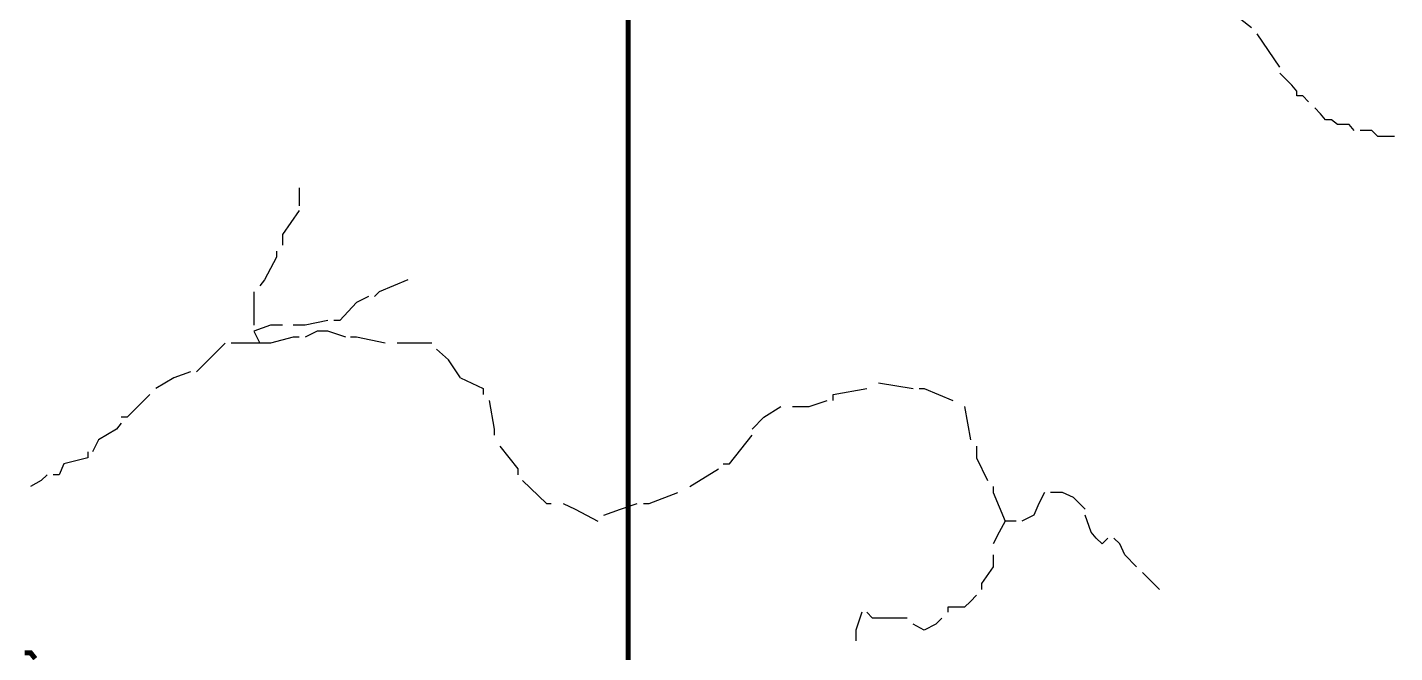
# Model space of a CAD drawing. Header units: millimetres. Extents: x -3588 to 75209, y -3737 to 38254.
# Drawn here: x 18981.9 to 19305, y 33969.7 to 34117.5 of the extents above; entities that cross this region are included whole.
import ezdxf

# ---------------------------------------------------------------- set-up
doc = ezdxf.new("R2010")
doc.units = ezdxf.units.MM
doc.layers.add('P', color=253, linetype='Continuous')

msp = doc.modelspace()

# ---------------------------------------------------------------- linework, layer by layer
at = {"layer": 'P', "const_width": 1.2}
msp.add_lwpolyline([(19125.312, 27423.91), (19123.411, 36422.535)], dxfattribs=at)
at = {"layer": 'P'}
for points in [[(19271.171, 34117.367), (19264.385, 34122.728)], [(19277.94, 34108.052), (19272.579, 34115.958)], [(19284.71, 34099.859), (19283.302, 34101.283), (19281.893, 34101.283), (19281.893, 34102.403), (19280.757, 34103.811), (19279.349, 34105.236), (19277.94, 34106.644)], [(19288.663, 34095.634), (19287.542, 34097.042), (19286.134, 34098.45)], [(19295.448, 34093.089), (19294.312, 34094.497), (19292.904, 34094.497), (19291.495, 34094.497), (19290.087, 34095.634), (19288.663, 34095.634)], [(19305.035, 34091.681), (19303.626, 34091.681), (19302.218, 34091.681), (19301.082, 34091.681), (19299.673, 34093.089), (19296.857, 34093.089)], [(19046.19, 34079.534), (19046.19, 34075.309)], [(19046.19, 34074.173), (19042.238, 34068.523), (19042.238, 34065.995)], [(19040.813, 34064.586), (19040.813, 34063.162), (19037.997, 34057.801), (19036.86, 34056.392)], [(19071.876, 34057.801), (19065.091, 34054.984), (19063.971, 34053.848)], [(19035.452, 34054.984), (19035.452, 34053.848), (19035.452, 34049.623), (19035.452, 34047.078)], [(19062.562, 34053.848), (19059.73, 34052.44), (19055.777, 34048.199), (19054.368, 34048.199)], [(19042.238, 34047.078), (19039.405, 34047.078), (19035.452, 34045.67)], [(19052.96, 34048.199), (19047.599, 34047.078), (19044.766, 34047.078)], [(19035.452, 34045.67), (19036.86, 34042.837)], [(19046.19, 34044.262), (19044.766, 34044.262), (19039.405, 34042.837), (19036.86, 34042.837)], [(19057.185, 34044.262), (19052.96, 34045.67), (19050.415, 34045.67), (19047.599, 34044.262)], [(19066.515, 34042.837), (19059.73, 34044.262), (19058.321, 34044.262)], [(19028.682, 34042.837), (19027.274, 34041.429), (19023.321, 34037.476), (19021.913, 34036.068)], [(19036.86, 34042.837), (19035.452, 34042.837), (19031.227, 34042.837), (19030.091, 34042.837)], [(19077.51, 34042.837), (19070.74, 34042.837), (19069.332, 34042.837)], [(19084.295, 34034.659), (19081.463, 34038.884), (19078.646, 34041.429)], [(19020.489, 34036.068), (19016.536, 34034.659), (19012.311, 34032.115)], [(19084.295, 34034.659), (19089.657, 34032.115), (19089.657, 34030.707)], [(19183.086, 34033.523), (19191.28, 34032.115)], [(19010.902, 34030.707), (19005.541, 34025.345), (19004.117, 34025.345)], [(19172.364, 34029.298), (19172.364, 34030.707), (19180.27, 34032.115)], [(19192.688, 34032.115), (19193.825, 34032.115), (19200.594, 34029.298)], [(19091.065, 34029.298), (19092.201, 34022.513), (19092.201, 34021.104)], [(19153.175, 34022.513), (19155.992, 34025.345), (19159.945, 34027.874)], [(19162.762, 34027.874), (19166.714, 34027.874), (19170.955, 34029.298)], [(19203.411, 34027.874), (19204.835, 34019.984)], [(19004.117, 34023.937), (19002.996, 34022.513), (18998.755, 34019.984), (18997.347, 34017.151)], [(19146.39, 34014.335), (19147.814, 34014.335), (19153.175, 34021.104)], [(18996.211, 34017.151), (18996.211, 34015.743), (18990.578, 34014.335), (18989.441, 34011.79), (18988.033, 34011.79)], [(19093.609, 34018.56), (19097.834, 34013.198), (19097.834, 34011.79)], [(19206.244, 34018.56), (19206.244, 34015.743), (19208.788, 34010.382)], [(18986.625, 34011.79), (18985.216, 34010.382), (18982.672, 34008.973)], [(19138.484, 34008.973), (19145.269, 34013.198)], [(19098.971, 34010.382), (19104.62, 34005.021), (19105.74, 34005.021)], [(19127.489, 34005.021), (19128.898, 34005.021), (19135.667, 34007.549)], [(19210.197, 34008.973), (19210.197, 34007.549), (19213.013, 34000.78)], [(19222.327, 34007.549), (19220.919, 34005.021), (19219.783, 34002.188), (19216.966, 34000.78)], [(19231.93, 34003.612), (19230.521, 34005.021), (19229.113, 34006.429), (19226.568, 34007.549), (19223.736, 34007.549)], [(19108.573, 34005.021), (19111.39, 34003.612), (19116.751, 34000.78)], [(19118.159, 34002.188), (19122.112, 34003.612), (19126.065, 34005.021)], [(19237.291, 33996.827), (19235.883, 33995.418), (19234.474, 33996.827), (19233.338, 33998.235), (19231.93, 34002.188)], [(19213.013, 34000.78), (19211.605, 33998.235), (19210.197, 33995.418)], [(19215.558, 34000.78), (19214.149, 34000.78), (19213.013, 34000.78)], [(19244.06, 33990.057), (19241.244, 33992.874), (19240.107, 33995.418), (19238.699, 33996.827)], [(19210.197, 33992.874), (19210.197, 33990.057), (19207.364, 33986.104), (19207.364, 33984.696)], [(19249.438, 33984.696), (19245.485, 33988.649)], [(19206.244, 33983.288), (19204.835, 33981.863), (19203.411, 33980.455), (19199.458, 33980.455), (19199.458, 33979.335)], [(19179.133, 33979.335), (19177.725, 33975.094), (19177.725, 33973.685), (19177.725, 33972.549)], [(19189.872, 33977.91), (19188.464, 33977.91), (19185.919, 33977.91), (19181.678, 33977.91), (19180.27, 33979.335)], [(19198.05, 33977.91), (19196.641, 33976.502), (19193.825, 33975.094), (19191.28, 33976.502)]]:
    msp.add_lwpolyline(points, dxfattribs=at)
at = {"layer": 'P', "color": 254, "const_width": 1.2}
msp.add_lwpolyline([(18981.263, 33969.732), (18982.672, 33969.732), (18983.792, 33968.324)], dxfattribs=at)

doc.saveas('drawing.dxf')
